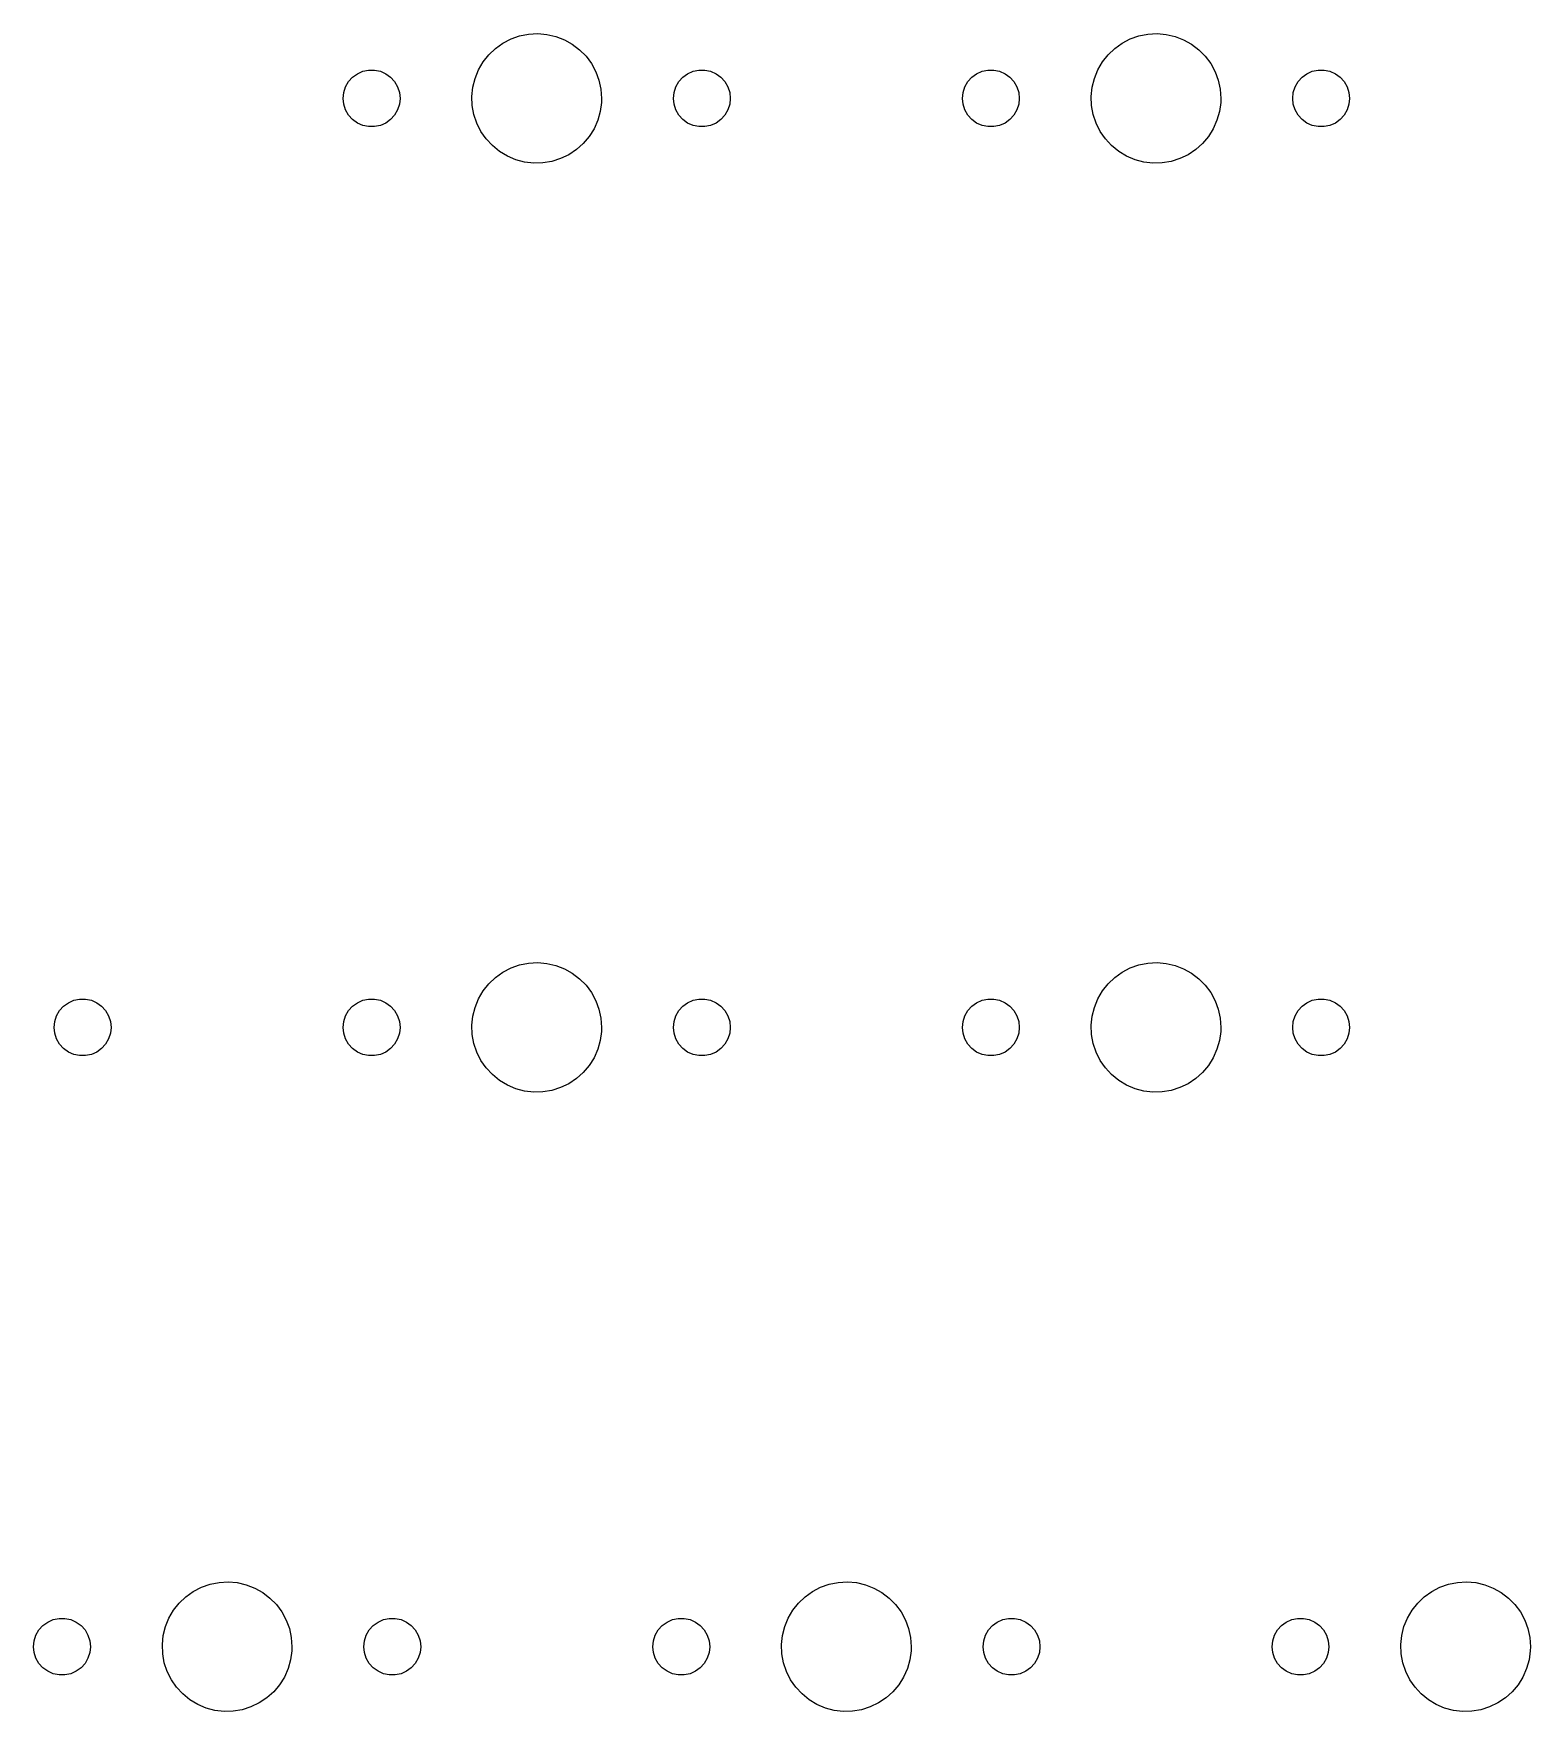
# Model space of a CAD drawing. Extents: x 30 to 427, y -148 to -23.
# Drawn here: x 229.8 to 275.8, y -83 to -31.3 of the extents above; entities that cross this region are included whole.
import ezdxf

# ---------------------------------------------------------------- set-up
doc = ezdxf.new("R2010")
doc.units = 0
doc.layers.add('BLACK', color=7, linetype='CONTINUOUS')

msp = doc.modelspace()

# ---------------------------------------------------------------- linework, layer by layer
at = {"layer": 'BLACK', "linetype": 'CONTINUOUS'}
for p, q in [((244.477, -31.5076), (244.743, -31.4143)), ((244.743, -31.4143), (245.019, -31.3593)), ((245.019, -31.3593), (245.3, -31.3438)), ((245.3, -31.3438), (245.581, -31.3681)), ((245.581, -31.3681), (245.855, -31.4317)), ((245.855, -31.4317), (246.118, -31.5334)), ((263.527, -31.5076), (263.793, -31.4143)), ((263.793, -31.4143), (264.069, -31.3593)), ((264.069, -31.3593), (264.35, -31.3438)), ((264.35, -31.3438), (264.631, -31.3681)), ((264.631, -31.3681), (264.905, -31.4317)), ((264.905, -31.4317), (265.168, -31.5334)), ((243.62, -32.2168), (243.794, -31.9956)), ((243.794, -31.9956), (243.998, -31.8012)), ((243.998, -31.8012), (244.227, -31.6374)), ((244.227, -31.6374), (244.477, -31.5076)), ((246.118, -31.5334), (246.363, -31.671)), ((246.363, -31.671), (246.587, -31.8419)), ((246.587, -31.8419), (246.785, -32.0426)), ((262.67, -32.2168), (262.844, -31.9956)), ((262.844, -31.9956), (263.048, -31.8012)), ((263.048, -31.8012), (263.277, -31.6374)), ((263.277, -31.6374), (263.527, -31.5076)), ((265.168, -31.5334), (265.413, -31.671)), ((265.413, -31.671), (265.637, -31.8419)), ((265.637, -31.8419), (265.835, -32.0426)), ((239.751, -32.5797), (239.918, -32.5053)), ((239.918, -32.5053), (240.097, -32.4673)), ((240.097, -32.4673), (240.28, -32.4673)), ((240.28, -32.4673), (240.459, -32.5053)), ((240.459, -32.5053), (240.626, -32.5797)), ((243.372, -32.7214), (243.478, -32.4603)), ((243.478, -32.4603), (243.62, -32.2168)), ((246.785, -32.0426), (246.952, -32.2691)), ((246.952, -32.2691), (247.086, -32.517)), ((249.911, -32.5797), (250.078, -32.5053)), ((250.078, -32.5053), (250.257, -32.4673)), ((250.257, -32.4673), (250.44, -32.4673)), ((250.44, -32.4673), (250.619, -32.5053)), ((250.619, -32.5053), (250.786, -32.5797)), ((258.801, -32.5797), (258.968, -32.5053)), ((258.968, -32.5053), (259.147, -32.4673)), ((259.147, -32.4673), (259.33, -32.4673)), ((259.33, -32.4673), (259.509, -32.5053)), ((259.509, -32.5053), (259.676, -32.5797)), ((262.422, -32.7214), (262.528, -32.4603)), ((262.528, -32.4603), (262.67, -32.2168)), ((265.835, -32.0426), (266.002, -32.2691)), ((266.002, -32.2691), (266.136, -32.517)), ((268.961, -32.5797), (269.128, -32.5053)), ((269.128, -32.5053), (269.307, -32.4673)), ((269.307, -32.4673), (269.49, -32.4673)), ((269.49, -32.4673), (269.669, -32.5053)), ((269.669, -32.5053), (269.836, -32.5797)), ((239.333, -33.1556), (239.389, -32.9816)), ((239.389, -32.9816), (239.481, -32.8232)), ((239.481, -32.8232), (239.603, -32.6872)), ((239.603, -32.6872), (239.751, -32.5797)), ((240.626, -32.5797), (240.774, -32.6872)), ((240.774, -32.6872), (240.897, -32.8232)), ((240.897, -32.8232), (240.988, -32.9816)), ((240.988, -32.9816), (241.045, -33.1556)), ((243.276, -33.2749), (243.305, -32.9947)), ((243.305, -32.9947), (243.372, -32.7214)), ((247.086, -32.517), (247.183, -32.7812)), ((247.183, -32.7812), (247.243, -33.0566)), ((249.493, -33.1556), (249.549, -32.9816)), ((249.549, -32.9816), (249.641, -32.8232)), ((249.641, -32.8232), (249.763, -32.6872)), ((249.763, -32.6872), (249.911, -32.5797)), ((250.786, -32.5797), (250.934, -32.6872)), ((250.934, -32.6872), (251.057, -32.8232)), ((251.057, -32.8232), (251.148, -32.9816)), ((251.148, -32.9816), (251.205, -33.1556)), ((258.383, -33.1556), (258.439, -32.9816)), ((258.439, -32.9816), (258.531, -32.8232)), ((258.531, -32.8232), (258.653, -32.6872)), ((258.653, -32.6872), (258.801, -32.5797)), ((259.676, -32.5797), (259.824, -32.6872)), ((259.824, -32.6872), (259.947, -32.8232)), ((259.947, -32.8232), (260.038, -32.9816)), ((260.038, -32.9816), (260.095, -33.1556)), ((262.326, -33.2749), (262.355, -32.9947)), ((262.355, -32.9947), (262.422, -32.7214)), ((266.136, -32.517), (266.233, -32.7812)), ((266.233, -32.7812), (266.293, -33.0566)), ((268.543, -33.1556), (268.599, -32.9816)), ((268.599, -32.9816), (268.691, -32.8232)), ((268.691, -32.8232), (268.813, -32.6872)), ((268.813, -32.6872), (268.961, -32.5797)), ((269.836, -32.5797), (269.984, -32.6872)), ((269.984, -32.6872), (270.107, -32.8232)), ((270.107, -32.8232), (270.198, -32.9816)), ((270.198, -32.9816), (270.255, -33.1556)), ((239.314, -33.3375), (239.333, -33.1556)), ((239.333, -33.5194), (239.314, -33.3375)), ((239.389, -33.6934), (239.333, -33.5194)), ((241.045, -33.5194), (240.988, -33.6934)), ((241.045, -33.1556), (241.064, -33.3375)), ((241.064, -33.3375), (241.045, -33.5194)), ((243.287, -33.5563), (243.276, -33.2749)), ((247.259, -33.4627), (247.221, -33.7418)), ((247.243, -33.0566), (247.263, -33.3375)), ((247.263, -33.3375), (247.259, -33.4627)), ((249.474, -33.3375), (249.493, -33.1556)), ((249.493, -33.5194), (249.474, -33.3375)), ((249.549, -33.6934), (249.493, -33.5194)), ((251.205, -33.5194), (251.148, -33.6934)), ((251.205, -33.1556), (251.224, -33.3375)), ((251.224, -33.3375), (251.205, -33.5194)), ((258.364, -33.3375), (258.383, -33.1556)), ((258.383, -33.5194), (258.364, -33.3375)), ((258.439, -33.6934), (258.383, -33.5194)), ((260.095, -33.5194), (260.038, -33.6934)), ((260.095, -33.1556), (260.114, -33.3375)), ((260.114, -33.3375), (260.095, -33.5194)), ((262.337, -33.5563), (262.326, -33.2749)), ((266.309, -33.4627), (266.271, -33.7418)), ((266.293, -33.0566), (266.313, -33.3375)), ((266.313, -33.3375), (266.309, -33.4627)), ((268.524, -33.3375), (268.543, -33.1556)), ((268.543, -33.5194), (268.524, -33.3375)), ((268.599, -33.6934), (268.543, -33.5194)), ((270.255, -33.5194), (270.198, -33.6934)), ((270.255, -33.1556), (270.274, -33.3375)), ((270.274, -33.3375), (270.255, -33.5194)), ((239.481, -33.8518), (239.389, -33.6934)), ((239.603, -33.9878), (239.481, -33.8518)), ((239.751, -34.0953), (239.603, -33.9878)), ((240.774, -33.9878), (240.626, -34.0953)), ((240.897, -33.8518), (240.774, -33.9878)), ((240.988, -33.6934), (240.897, -33.8518)), ((243.337, -33.8334), (243.287, -33.5563)), ((243.427, -34.1005), (243.337, -33.8334)), ((247.145, -34.0129), (247.031, -34.2705)), ((247.221, -33.7418), (247.145, -34.0129)), ((249.641, -33.8518), (249.549, -33.6934)), ((249.763, -33.9878), (249.641, -33.8518)), ((249.911, -34.0953), (249.763, -33.9878)), ((250.934, -33.9878), (250.786, -34.0953)), ((251.057, -33.8518), (250.934, -33.9878)), ((251.148, -33.6934), (251.057, -33.8518)), ((258.531, -33.8518), (258.439, -33.6934)), ((258.653, -33.9878), (258.531, -33.8518)), ((258.801, -34.0953), (258.653, -33.9878)), ((259.824, -33.9878), (259.676, -34.0953)), ((259.947, -33.8518), (259.824, -33.9878)), ((260.038, -33.6934), (259.947, -33.8518)), ((262.387, -33.8334), (262.337, -33.5563)), ((262.477, -34.1005), (262.387, -33.8334)), ((266.195, -34.0129), (266.081, -34.2705)), ((266.271, -33.7418), (266.195, -34.0129)), ((268.691, -33.8518), (268.599, -33.6934)), ((268.813, -33.9878), (268.691, -33.8518)), ((268.961, -34.0953), (268.813, -33.9878)), ((269.984, -33.9878), (269.836, -34.0953)), ((270.107, -33.8518), (269.984, -33.9878)), ((270.198, -33.6934), (270.107, -33.8518)), ((239.918, -34.1697), (239.751, -34.0953)), ((240.097, -34.2077), (239.918, -34.1697)), ((240.28, -34.2077), (240.097, -34.2077)), ((240.459, -34.1697), (240.28, -34.2077)), ((240.626, -34.0953), (240.459, -34.1697)), ((243.553, -34.3525), (243.427, -34.1005)), ((243.713, -34.5842), (243.553, -34.3525)), ((246.882, -34.5095), (246.701, -34.7251)), ((247.031, -34.2705), (246.882, -34.5095)), ((250.078, -34.1697), (249.911, -34.0953)), ((250.257, -34.2077), (250.078, -34.1697)), ((250.44, -34.2077), (250.257, -34.2077)), ((250.619, -34.1697), (250.44, -34.2077)), ((250.786, -34.0953), (250.619, -34.1697)), ((258.968, -34.1697), (258.801, -34.0953)), ((259.147, -34.2077), (258.968, -34.1697)), ((259.33, -34.2077), (259.147, -34.2077)), ((259.509, -34.1697), (259.33, -34.2077)), ((259.676, -34.0953), (259.509, -34.1697)), ((262.603, -34.3525), (262.477, -34.1005)), ((262.763, -34.5842), (262.603, -34.3525)), ((265.932, -34.5095), (265.751, -34.7251)), ((266.081, -34.2705), (265.932, -34.5095)), ((269.128, -34.1697), (268.961, -34.0953)), ((269.307, -34.2077), (269.128, -34.1697)), ((269.49, -34.2077), (269.307, -34.2077)), ((269.669, -34.1697), (269.49, -34.2077)), ((269.836, -34.0953), (269.669, -34.1697)), ((243.904, -34.791), (243.713, -34.5842)), ((244.122, -34.9688), (243.904, -34.791)), ((244.364, -35.1141), (244.122, -34.9688)), ((246.257, -35.0695), (246.003, -35.1914)), ((246.491, -34.913), (246.257, -35.0695)), ((246.701, -34.7251), (246.491, -34.913)), ((262.954, -34.791), (262.763, -34.5842)), ((263.172, -34.9688), (262.954, -34.791)), ((263.414, -35.1141), (263.172, -34.9688)), ((265.307, -35.0695), (265.053, -35.1914)), ((265.541, -34.913), (265.307, -35.0695)), ((265.751, -34.7251), (265.541, -34.913)), ((244.623, -35.2239), (244.364, -35.1141)), ((244.895, -35.2961), (244.623, -35.2239)), ((245.175, -35.3292), (244.895, -35.2961)), ((245.456, -35.3226), (245.175, -35.3292)), ((245.734, -35.2763), (245.456, -35.3226)), ((246.003, -35.1914), (245.734, -35.2763)), ((263.673, -35.2239), (263.414, -35.1141)), ((263.945, -35.2961), (263.673, -35.2239)), ((264.225, -35.3292), (263.945, -35.2961)), ((264.506, -35.3226), (264.225, -35.3292)), ((264.784, -35.2763), (264.506, -35.3226)), ((265.053, -35.1914), (264.784, -35.2763)), ((243.794, -60.5706), (243.998, -60.3762)), ((243.998, -60.3762), (244.227, -60.2124)), ((244.227, -60.2124), (244.477, -60.0826)), ((244.477, -60.0826), (244.743, -59.9893)), ((244.743, -59.9893), (245.019, -59.9343)), ((245.019, -59.9343), (245.3, -59.9188)), ((245.3, -59.9188), (245.581, -59.9431)), ((245.581, -59.9431), (245.855, -60.0067)), ((245.855, -60.0067), (246.118, -60.1084)), ((246.118, -60.1084), (246.363, -60.246)), ((246.363, -60.246), (246.587, -60.4169)), ((262.844, -60.5706), (263.048, -60.3762)), ((263.048, -60.3762), (263.277, -60.2124)), ((263.277, -60.2124), (263.527, -60.0826)), ((263.527, -60.0826), (263.793, -59.9893)), ((263.793, -59.9893), (264.069, -59.9343)), ((264.069, -59.9343), (264.35, -59.9188)), ((264.35, -59.9188), (264.631, -59.9431)), ((264.631, -59.9431), (264.905, -60.0067)), ((264.905, -60.0067), (265.168, -60.1084)), ((265.168, -60.1084), (265.413, -60.246)), ((265.413, -60.246), (265.637, -60.4169)), ((243.478, -61.0353), (243.62, -60.7918)), ((243.62, -60.7918), (243.794, -60.5706)), ((246.587, -60.4169), (246.785, -60.6176)), ((246.785, -60.6176), (246.952, -60.8441)), ((246.952, -60.8441), (247.086, -61.092)), ((262.528, -61.0353), (262.67, -60.7918)), ((262.67, -60.7918), (262.844, -60.5706)), ((265.637, -60.4169), (265.835, -60.6176)), ((265.835, -60.6176), (266.002, -60.8441)), ((266.002, -60.8441), (266.136, -61.092)), ((230.499, -61.5566), (230.591, -61.3982)), ((230.591, -61.3982), (230.713, -61.2622)), ((230.713, -61.2622), (230.861, -61.1547)), ((230.861, -61.1547), (231.028, -61.0803)), ((231.028, -61.0803), (231.207, -61.0423)), ((231.207, -61.0423), (231.39, -61.0423)), ((231.39, -61.0423), (231.569, -61.0803)), ((231.569, -61.0803), (231.736, -61.1547)), ((231.736, -61.1547), (231.884, -61.2622)), ((231.884, -61.2622), (232.007, -61.3982)), ((232.007, -61.3982), (232.098, -61.5566)), ((239.389, -61.5566), (239.481, -61.3982)), ((239.481, -61.3982), (239.603, -61.2622)), ((239.603, -61.2622), (239.751, -61.1547)), ((239.751, -61.1547), (239.918, -61.0803)), ((239.918, -61.0803), (240.097, -61.0423)), ((240.097, -61.0423), (240.28, -61.0423)), ((240.28, -61.0423), (240.459, -61.0803)), ((240.459, -61.0803), (240.626, -61.1547)), ((240.626, -61.1547), (240.774, -61.2622)), ((240.774, -61.2622), (240.897, -61.3982)), ((240.897, -61.3982), (240.988, -61.5566)), ((243.305, -61.5697), (243.372, -61.2964)), ((243.372, -61.2964), (243.478, -61.0353)), ((247.086, -61.092), (247.183, -61.3562)), ((247.183, -61.3562), (247.243, -61.6316)), ((249.549, -61.5566), (249.641, -61.3982)), ((249.641, -61.3982), (249.763, -61.2622)), ((249.763, -61.2622), (249.911, -61.1547)), ((249.911, -61.1547), (250.078, -61.0803)), ((250.078, -61.0803), (250.257, -61.0423)), ((250.257, -61.0423), (250.44, -61.0423)), ((250.44, -61.0423), (250.619, -61.0803)), ((250.619, -61.0803), (250.786, -61.1547)), ((250.786, -61.1547), (250.934, -61.2622)), ((250.934, -61.2622), (251.057, -61.3982)), ((251.057, -61.3982), (251.148, -61.5566)), ((258.439, -61.5566), (258.531, -61.3982)), ((258.531, -61.3982), (258.653, -61.2622)), ((258.653, -61.2622), (258.801, -61.1547)), ((258.801, -61.1547), (258.968, -61.0803)), ((258.968, -61.0803), (259.147, -61.0423)), ((259.147, -61.0423), (259.33, -61.0423)), ((259.33, -61.0423), (259.509, -61.0803)), ((259.509, -61.0803), (259.676, -61.1547)), ((259.676, -61.1547), (259.824, -61.2622)), ((259.824, -61.2622), (259.947, -61.3982)), ((259.947, -61.3982), (260.038, -61.5566)), ((262.355, -61.5697), (262.422, -61.2964)), ((262.422, -61.2964), (262.528, -61.0353)), ((266.136, -61.092), (266.233, -61.3562)), ((266.233, -61.3562), (266.293, -61.6316)), ((268.599, -61.5566), (268.691, -61.3982)), ((268.691, -61.3982), (268.813, -61.2622)), ((268.813, -61.2622), (268.961, -61.1547)), ((268.961, -61.1547), (269.128, -61.0803)), ((269.128, -61.0803), (269.307, -61.0423)), ((269.307, -61.0423), (269.49, -61.0423)), ((269.49, -61.0423), (269.669, -61.0803)), ((269.669, -61.0803), (269.836, -61.1547)), ((269.836, -61.1547), (269.984, -61.2622)), ((269.984, -61.2622), (270.107, -61.3982)), ((270.107, -61.3982), (270.198, -61.5566)), ((230.424, -61.9125), (230.443, -61.7306)), ((230.443, -62.0944), (230.424, -61.9125)), ((230.443, -61.7306), (230.499, -61.5566)), ((232.098, -61.5566), (232.155, -61.7306)), ((232.155, -61.7306), (232.174, -61.9125)), ((232.174, -61.9125), (232.155, -62.0944)), ((239.314, -61.9125), (239.333, -61.7306)), ((239.333, -62.0944), (239.314, -61.9125)), ((239.333, -61.7306), (239.389, -61.5566)), ((240.988, -61.5566), (241.045, -61.7306)), ((241.045, -61.7306), (241.064, -61.9125)), ((241.064, -61.9125), (241.045, -62.0944)), ((243.276, -61.8499), (243.305, -61.5697)), ((243.287, -62.1313), (243.276, -61.8499)), ((247.243, -61.6316), (247.263, -61.9125)), ((247.263, -61.9125), (247.259, -62.0377)), ((249.474, -61.9125), (249.493, -61.7306)), ((249.493, -62.0944), (249.474, -61.9125)), ((249.493, -61.7306), (249.549, -61.5566)), ((251.148, -61.5566), (251.205, -61.7306)), ((251.205, -61.7306), (251.224, -61.9125)), ((251.224, -61.9125), (251.205, -62.0944)), ((258.364, -61.9125), (258.383, -61.7306)), ((258.383, -62.0944), (258.364, -61.9125)), ((258.383, -61.7306), (258.439, -61.5566)), ((260.038, -61.5566), (260.095, -61.7306)), ((260.095, -61.7306), (260.114, -61.9125)), ((260.114, -61.9125), (260.095, -62.0944)), ((262.326, -61.8499), (262.355, -61.5697)), ((262.337, -62.1313), (262.326, -61.8499)), ((266.293, -61.6316), (266.313, -61.9125)), ((266.313, -61.9125), (266.309, -62.0377)), ((268.524, -61.9125), (268.543, -61.7306)), ((268.543, -62.0944), (268.524, -61.9125)), ((268.543, -61.7306), (268.599, -61.5566)), ((270.198, -61.5566), (270.255, -61.7306)), ((270.255, -61.7306), (270.274, -61.9125)), ((270.274, -61.9125), (270.255, -62.0944)), ((230.499, -62.2684), (230.443, -62.0944)), ((230.591, -62.4268), (230.499, -62.2684)), ((230.713, -62.5628), (230.591, -62.4268)), ((232.007, -62.4268), (231.884, -62.5628)), ((232.098, -62.2684), (232.007, -62.4268)), ((232.155, -62.0944), (232.098, -62.2684)), ((239.389, -62.2684), (239.333, -62.0944)), ((239.481, -62.4268), (239.389, -62.2684)), ((239.603, -62.5628), (239.481, -62.4268)), ((240.897, -62.4268), (240.774, -62.5628)), ((240.988, -62.2684), (240.897, -62.4268)), ((241.045, -62.0944), (240.988, -62.2684)), ((243.337, -62.4084), (243.287, -62.1313)), ((243.427, -62.6755), (243.337, -62.4084)), ((247.221, -62.3168), (247.145, -62.5879)), ((247.259, -62.0377), (247.221, -62.3168)), ((249.549, -62.2684), (249.493, -62.0944)), ((249.641, -62.4268), (249.549, -62.2684)), ((249.763, -62.5628), (249.641, -62.4268)), ((251.057, -62.4268), (250.934, -62.5628)), ((251.148, -62.2684), (251.057, -62.4268)), ((251.205, -62.0944), (251.148, -62.2684)), ((258.439, -62.2684), (258.383, -62.0944)), ((258.531, -62.4268), (258.439, -62.2684)), ((258.653, -62.5628), (258.531, -62.4268)), ((259.947, -62.4268), (259.824, -62.5628)), ((260.038, -62.2684), (259.947, -62.4268)), ((260.095, -62.0944), (260.038, -62.2684)), ((262.387, -62.4084), (262.337, -62.1313)), ((262.477, -62.6755), (262.387, -62.4084)), ((266.271, -62.3168), (266.195, -62.5879)), ((266.309, -62.0377), (266.271, -62.3168)), ((268.599, -62.2684), (268.543, -62.0944)), ((268.691, -62.4268), (268.599, -62.2684)), ((268.813, -62.5628), (268.691, -62.4268)), ((270.107, -62.4268), (269.984, -62.5628)), ((270.198, -62.2684), (270.107, -62.4268)), ((270.255, -62.0944), (270.198, -62.2684)), ((230.861, -62.6703), (230.713, -62.5628)), ((231.028, -62.7447), (230.861, -62.6703)), ((231.207, -62.7827), (231.028, -62.7447)), ((231.39, -62.7827), (231.207, -62.7827)), ((231.569, -62.7447), (231.39, -62.7827)), ((231.736, -62.6703), (231.569, -62.7447)), ((231.884, -62.5628), (231.736, -62.6703)), ((239.751, -62.6703), (239.603, -62.5628)), ((239.918, -62.7447), (239.751, -62.6703)), ((240.097, -62.7827), (239.918, -62.7447)), ((240.28, -62.7827), (240.097, -62.7827)), ((240.459, -62.7447), (240.28, -62.7827)), ((240.626, -62.6703), (240.459, -62.7447)), ((240.774, -62.5628), (240.626, -62.6703)), ((243.553, -62.9275), (243.427, -62.6755)), ((243.713, -63.1592), (243.553, -62.9275)), ((247.031, -62.8455), (246.882, -63.0845)), ((247.145, -62.5879), (247.031, -62.8455)), ((249.911, -62.6703), (249.763, -62.5628)), ((250.078, -62.7447), (249.911, -62.6703)), ((250.257, -62.7827), (250.078, -62.7447)), ((250.44, -62.7827), (250.257, -62.7827)), ((250.619, -62.7447), (250.44, -62.7827)), ((250.786, -62.6703), (250.619, -62.7447)), ((250.934, -62.5628), (250.786, -62.6703)), ((258.801, -62.6703), (258.653, -62.5628)), ((258.968, -62.7447), (258.801, -62.6703)), ((259.147, -62.7827), (258.968, -62.7447)), ((259.33, -62.7827), (259.147, -62.7827)), ((259.509, -62.7447), (259.33, -62.7827)), ((259.676, -62.6703), (259.509, -62.7447)), ((259.824, -62.5628), (259.676, -62.6703)), ((262.603, -62.9275), (262.477, -62.6755)), ((262.763, -63.1592), (262.603, -62.9275)), ((266.081, -62.8455), (265.932, -63.0845)), ((266.195, -62.5879), (266.081, -62.8455)), ((268.961, -62.6703), (268.813, -62.5628)), ((269.128, -62.7447), (268.961, -62.6703)), ((269.307, -62.7827), (269.128, -62.7447)), ((269.49, -62.7827), (269.307, -62.7827)), ((269.669, -62.7447), (269.49, -62.7827)), ((269.836, -62.6703), (269.669, -62.7447)), ((269.984, -62.5628), (269.836, -62.6703)), ((243.904, -63.366), (243.713, -63.1592)), ((244.122, -63.5438), (243.904, -63.366)), ((246.701, -63.3001), (246.491, -63.488)), ((246.882, -63.0845), (246.701, -63.3001)), ((262.954, -63.366), (262.763, -63.1592)), ((263.172, -63.5438), (262.954, -63.366)), ((265.751, -63.3001), (265.541, -63.488)), ((265.932, -63.0845), (265.751, -63.3001)), ((244.364, -63.6891), (244.122, -63.5438)), ((244.623, -63.7989), (244.364, -63.6891)), ((244.895, -63.8711), (244.623, -63.7989)), ((245.175, -63.9042), (244.895, -63.8711)), ((245.456, -63.8976), (245.175, -63.9042)), ((245.734, -63.8513), (245.456, -63.8976)), ((246.003, -63.7664), (245.734, -63.8513)), ((246.257, -63.6445), (246.003, -63.7664)), ((246.491, -63.488), (246.257, -63.6445)), ((263.414, -63.6891), (263.172, -63.5438)), ((263.673, -63.7989), (263.414, -63.6891)), ((263.945, -63.8711), (263.673, -63.7989)), ((264.225, -63.9042), (263.945, -63.8711)), ((264.506, -63.8976), (264.225, -63.9042)), ((264.784, -63.8513), (264.506, -63.8976)), ((265.053, -63.7664), (264.784, -63.8513)), ((265.307, -63.6445), (265.053, -63.7664)), ((265.541, -63.488), (265.307, -63.6445)), ((234.269, -79.6206), (234.473, -79.4262)), ((234.473, -79.4262), (234.702, -79.2624)), ((234.702, -79.2624), (234.952, -79.1326)), ((234.952, -79.1326), (235.218, -79.0393)), ((235.218, -79.0393), (235.494, -78.9843)), ((235.494, -78.9843), (235.775, -78.9688)), ((235.775, -78.9688), (236.056, -78.9931)), ((236.056, -78.9931), (236.33, -79.0567)), ((236.33, -79.0567), (236.593, -79.1584)), ((236.593, -79.1584), (236.838, -79.296)), ((236.838, -79.296), (237.062, -79.4669)), ((237.062, -79.4669), (237.26, -79.6676)), ((253.319, -79.6206), (253.523, -79.4262)), ((253.523, -79.4262), (253.752, -79.2624)), ((253.752, -79.2624), (254.002, -79.1326)), ((254.002, -79.1326), (254.268, -79.0393)), ((254.268, -79.0393), (254.544, -78.9843)), ((254.544, -78.9843), (254.825, -78.9688)), ((254.825, -78.9688), (255.106, -78.9931)), ((255.106, -78.9931), (255.38, -79.0567)), ((255.38, -79.0567), (255.643, -79.1584)), ((255.643, -79.1584), (255.888, -79.296)), ((255.888, -79.296), (256.112, -79.4669)), ((256.112, -79.4669), (256.31, -79.6676)), ((272.369, -79.6206), (272.573, -79.4262)), ((272.573, -79.4262), (272.802, -79.2624)), ((272.802, -79.2624), (273.052, -79.1326)), ((273.052, -79.1326), (273.318, -79.0393)), ((273.318, -79.0393), (273.594, -78.9843)), ((273.594, -78.9843), (273.875, -78.9688)), ((273.875, -78.9688), (274.156, -78.9931)), ((274.156, -78.9931), (274.43, -79.0567)), ((274.43, -79.0567), (274.693, -79.1584)), ((274.693, -79.1584), (274.938, -79.296)), ((274.938, -79.296), (275.162, -79.4669)), ((275.162, -79.4669), (275.36, -79.6676)), ((233.953, -80.0853), (234.095, -79.8418)), ((234.095, -79.8418), (234.269, -79.6206)), ((237.26, -79.6676), (237.427, -79.8941)), ((237.427, -79.8941), (237.561, -80.142)), ((253.003, -80.0853), (253.145, -79.8418)), ((253.145, -79.8418), (253.319, -79.6206)), ((256.31, -79.6676), (256.477, -79.8941)), ((256.477, -79.8941), (256.611, -80.142)), ((272.053, -80.0853), (272.195, -79.8418)), ((272.195, -79.8418), (272.369, -79.6206)), ((275.36, -79.6676), (275.527, -79.8941)), ((275.527, -79.8941), (275.661, -80.142)), ((229.864, -80.6066), (229.956, -80.4482)), ((229.956, -80.4482), (230.078, -80.3122)), ((230.078, -80.3122), (230.226, -80.2047)), ((230.226, -80.2047), (230.393, -80.1303)), ((230.393, -80.1303), (230.572, -80.0923)), ((230.572, -80.0923), (230.755, -80.0923)), ((230.755, -80.0923), (230.934, -80.1303)), ((230.934, -80.1303), (231.101, -80.2047)), ((231.101, -80.2047), (231.249, -80.3122)), ((231.249, -80.3122), (231.372, -80.4482)), ((231.372, -80.4482), (231.463, -80.6066)), ((233.78, -80.6197), (233.847, -80.3464)), ((233.847, -80.3464), (233.953, -80.0853)), ((237.561, -80.142), (237.658, -80.4062)), ((237.658, -80.4062), (237.718, -80.6816)), ((240.024, -80.6066), (240.116, -80.4482)), ((240.116, -80.4482), (240.238, -80.3122)), ((240.238, -80.3122), (240.386, -80.2047)), ((240.386, -80.2047), (240.553, -80.1303)), ((240.553, -80.1303), (240.732, -80.0923)), ((240.732, -80.0923), (240.915, -80.0923)), ((240.915, -80.0923), (241.094, -80.1303)), ((241.094, -80.1303), (241.261, -80.2047)), ((241.261, -80.2047), (241.409, -80.3122)), ((241.409, -80.3122), (241.532, -80.4482)), ((241.532, -80.4482), (241.623, -80.6066)), ((248.914, -80.6066), (249.006, -80.4482)), ((249.006, -80.4482), (249.128, -80.3122)), ((249.128, -80.3122), (249.276, -80.2047)), ((249.276, -80.2047), (249.443, -80.1303)), ((249.443, -80.1303), (249.622, -80.0923)), ((249.622, -80.0923), (249.805, -80.0923)), ((249.805, -80.0923), (249.984, -80.1303)), ((249.984, -80.1303), (250.151, -80.2047)), ((250.151, -80.2047), (250.299, -80.3122)), ((250.299, -80.3122), (250.422, -80.4482)), ((250.422, -80.4482), (250.513, -80.6066)), ((252.83, -80.6197), (252.897, -80.3464)), ((252.897, -80.3464), (253.003, -80.0853)), ((256.611, -80.142), (256.708, -80.4062)), ((256.708, -80.4062), (256.768, -80.6816)), ((259.074, -80.6066), (259.166, -80.4482)), ((259.166, -80.4482), (259.288, -80.3122)), ((259.288, -80.3122), (259.436, -80.2047)), ((259.436, -80.2047), (259.603, -80.1303)), ((259.603, -80.1303), (259.782, -80.0923)), ((259.782, -80.0923), (259.965, -80.0923)), ((259.965, -80.0923), (260.144, -80.1303)), ((260.144, -80.1303), (260.311, -80.2047)), ((260.311, -80.2047), (260.459, -80.3122)), ((260.459, -80.3122), (260.582, -80.4482)), ((260.582, -80.4482), (260.673, -80.6066)), ((267.964, -80.6066), (268.056, -80.4482)), ((268.056, -80.4482), (268.178, -80.3122)), ((268.178, -80.3122), (268.326, -80.2047)), ((268.326, -80.2047), (268.493, -80.1303)), ((268.493, -80.1303), (268.672, -80.0923)), ((268.672, -80.0923), (268.855, -80.0923)), ((268.855, -80.0923), (269.034, -80.1303)), ((269.034, -80.1303), (269.201, -80.2047)), ((269.201, -80.2047), (269.349, -80.3122)), ((269.349, -80.3122), (269.472, -80.4482)), ((269.472, -80.4482), (269.563, -80.6066)), ((271.88, -80.6197), (271.947, -80.3464)), ((271.947, -80.3464), (272.053, -80.0853)), ((275.661, -80.142), (275.758, -80.4062)), ((275.758, -80.4062), (275.818, -80.6816)), ((229.789, -80.9625), (229.808, -80.7806)), ((229.808, -81.1444), (229.789, -80.9625)), ((229.808, -80.7806), (229.864, -80.6066)), ((231.463, -80.6066), (231.52, -80.7806)), ((231.52, -80.7806), (231.539, -80.9625)), ((231.539, -80.9625), (231.52, -81.1444)), ((233.751, -80.8999), (233.78, -80.6197)), ((233.762, -81.1813), (233.751, -80.8999)), ((237.718, -80.6816), (237.738, -80.9625)), ((237.738, -80.9625), (237.734, -81.0877)), ((239.949, -80.9625), (239.968, -80.7806)), ((239.968, -81.1444), (239.949, -80.9625)), ((239.968, -80.7806), (240.024, -80.6066)), ((241.623, -80.6066), (241.68, -80.7806)), ((241.68, -80.7806), (241.699, -80.9625)), ((241.699, -80.9625), (241.68, -81.1444)), ((248.839, -80.9625), (248.858, -80.7806)), ((248.858, -81.1444), (248.839, -80.9625)), ((248.858, -80.7806), (248.914, -80.6066)), ((250.513, -80.6066), (250.57, -80.7806)), ((250.57, -80.7806), (250.589, -80.9625)), ((250.589, -80.9625), (250.57, -81.1444)), ((252.801, -80.8999), (252.83, -80.6197)), ((252.812, -81.1813), (252.801, -80.8999)), ((256.768, -80.6816), (256.788, -80.9625)), ((256.788, -80.9625), (256.784, -81.0877)), ((258.999, -80.9625), (259.018, -80.7806)), ((259.018, -81.1444), (258.999, -80.9625)), ((259.018, -80.7806), (259.074, -80.6066)), ((260.673, -80.6066), (260.73, -80.7806)), ((260.73, -80.7806), (260.749, -80.9625)), ((260.749, -80.9625), (260.73, -81.1444)), ((267.889, -80.9625), (267.908, -80.7806)), ((267.908, -81.1444), (267.889, -80.9625)), ((267.908, -80.7806), (267.964, -80.6066)), ((269.563, -80.6066), (269.62, -80.7806)), ((269.62, -80.7806), (269.639, -80.9625)), ((269.639, -80.9625), (269.62, -81.1444)), ((271.851, -80.8999), (271.88, -80.6197)), ((271.862, -81.1813), (271.851, -80.8999)), ((275.818, -80.6816), (275.838, -80.9625)), ((275.838, -80.9625), (275.834, -81.0877)), ((229.864, -81.3184), (229.808, -81.1444)), ((229.956, -81.4768), (229.864, -81.3184)), ((230.078, -81.6128), (229.956, -81.4768)), ((231.372, -81.4768), (231.249, -81.6128)), ((231.463, -81.3184), (231.372, -81.4768)), ((231.52, -81.1444), (231.463, -81.3184)), ((233.812, -81.4584), (233.762, -81.1813)), ((233.902, -81.7255), (233.812, -81.4584)), ((237.696, -81.3668), (237.62, -81.6379)), ((237.734, -81.0877), (237.696, -81.3668)), ((240.024, -81.3184), (239.968, -81.1444)), ((240.116, -81.4768), (240.024, -81.3184)), ((240.238, -81.6128), (240.116, -81.4768)), ((241.532, -81.4768), (241.409, -81.6128)), ((241.623, -81.3184), (241.532, -81.4768)), ((241.68, -81.1444), (241.623, -81.3184)), ((248.914, -81.3184), (248.858, -81.1444)), ((249.006, -81.4768), (248.914, -81.3184)), ((249.128, -81.6128), (249.006, -81.4768)), ((250.422, -81.4768), (250.299, -81.6128)), ((250.513, -81.3184), (250.422, -81.4768)), ((250.57, -81.1444), (250.513, -81.3184)), ((252.862, -81.4584), (252.812, -81.1813)), ((252.952, -81.7255), (252.862, -81.4584)), ((256.746, -81.3668), (256.67, -81.6379)), ((256.784, -81.0877), (256.746, -81.3668)), ((259.074, -81.3184), (259.018, -81.1444)), ((259.166, -81.4768), (259.074, -81.3184)), ((259.288, -81.6128), (259.166, -81.4768)), ((260.582, -81.4768), (260.459, -81.6128)), ((260.673, -81.3184), (260.582, -81.4768)), ((260.73, -81.1444), (260.673, -81.3184)), ((267.964, -81.3184), (267.908, -81.1444)), ((268.056, -81.4768), (267.964, -81.3184)), ((268.178, -81.6128), (268.056, -81.4768)), ((269.472, -81.4768), (269.349, -81.6128)), ((269.563, -81.3184), (269.472, -81.4768)), ((269.62, -81.1444), (269.563, -81.3184)), ((271.912, -81.4584), (271.862, -81.1813)), ((272.002, -81.7255), (271.912, -81.4584)), ((275.796, -81.3668), (275.72, -81.6379)), ((275.834, -81.0877), (275.796, -81.3668)), ((230.226, -81.7203), (230.078, -81.6128)), ((230.393, -81.7947), (230.226, -81.7203)), ((230.572, -81.8327), (230.393, -81.7947)), ((230.755, -81.8327), (230.572, -81.8327)), ((230.934, -81.7947), (230.755, -81.8327)), ((231.101, -81.7203), (230.934, -81.7947)), ((231.249, -81.6128), (231.101, -81.7203)), ((234.028, -81.9775), (233.902, -81.7255)), ((234.188, -82.2092), (234.028, -81.9775)), ((237.506, -81.8955), (237.357, -82.1345)), ((237.62, -81.6379), (237.506, -81.8955)), ((240.386, -81.7203), (240.238, -81.6128)), ((240.553, -81.7947), (240.386, -81.7203)), ((240.732, -81.8327), (240.553, -81.7947)), ((240.915, -81.8327), (240.732, -81.8327)), ((241.094, -81.7947), (240.915, -81.8327)), ((241.261, -81.7203), (241.094, -81.7947)), ((241.409, -81.6128), (241.261, -81.7203)), ((249.276, -81.7203), (249.128, -81.6128)), ((249.443, -81.7947), (249.276, -81.7203)), ((249.622, -81.8327), (249.443, -81.7947)), ((249.805, -81.8327), (249.622, -81.8327)), ((249.984, -81.7947), (249.805, -81.8327)), ((250.151, -81.7203), (249.984, -81.7947)), ((250.299, -81.6128), (250.151, -81.7203)), ((253.078, -81.9775), (252.952, -81.7255)), ((253.238, -82.2092), (253.078, -81.9775)), ((256.556, -81.8955), (256.407, -82.1345)), ((256.67, -81.6379), (256.556, -81.8955)), ((259.436, -81.7203), (259.288, -81.6128)), ((259.603, -81.7947), (259.436, -81.7203)), ((259.782, -81.8327), (259.603, -81.7947)), ((259.965, -81.8327), (259.782, -81.8327)), ((260.144, -81.7947), (259.965, -81.8327)), ((260.311, -81.7203), (260.144, -81.7947)), ((260.459, -81.6128), (260.311, -81.7203)), ((268.326, -81.7203), (268.178, -81.6128)), ((268.493, -81.7947), (268.326, -81.7203)), ((268.672, -81.8327), (268.493, -81.7947)), ((268.855, -81.8327), (268.672, -81.8327)), ((269.034, -81.7947), (268.855, -81.8327)), ((269.201, -81.7203), (269.034, -81.7947)), ((269.349, -81.6128), (269.201, -81.7203)), ((272.128, -81.9775), (272.002, -81.7255)), ((272.288, -82.2092), (272.128, -81.9775)), ((275.606, -81.8955), (275.457, -82.1345)), ((275.72, -81.6379), (275.606, -81.8955)), ((234.379, -82.416), (234.188, -82.2092)), ((234.597, -82.5938), (234.379, -82.416)), ((236.966, -82.538), (236.732, -82.6945)), ((237.176, -82.3501), (236.966, -82.538)), ((237.357, -82.1345), (237.176, -82.3501)), ((253.429, -82.416), (253.238, -82.2092)), ((253.647, -82.5938), (253.429, -82.416)), ((256.016, -82.538), (255.782, -82.6945)), ((256.226, -82.3501), (256.016, -82.538)), ((256.407, -82.1345), (256.226, -82.3501)), ((272.479, -82.416), (272.288, -82.2092)), ((272.697, -82.5938), (272.479, -82.416)), ((275.066, -82.538), (274.832, -82.6945)), ((275.276, -82.3501), (275.066, -82.538)), ((275.457, -82.1345), (275.276, -82.3501)), ((234.839, -82.7391), (234.597, -82.5938)), ((235.098, -82.8489), (234.839, -82.7391)), ((235.37, -82.9211), (235.098, -82.8489)), ((235.65, -82.9542), (235.37, -82.9211)), ((235.931, -82.9476), (235.65, -82.9542)), ((236.209, -82.9013), (235.931, -82.9476)), ((236.478, -82.8164), (236.209, -82.9013)), ((236.732, -82.6945), (236.478, -82.8164)), ((253.889, -82.7391), (253.647, -82.5938)), ((254.148, -82.8489), (253.889, -82.7391)), ((254.42, -82.9211), (254.148, -82.8489)), ((254.7, -82.9542), (254.42, -82.9211)), ((254.981, -82.9476), (254.7, -82.9542)), ((255.259, -82.9013), (254.981, -82.9476)), ((255.528, -82.8164), (255.259, -82.9013)), ((255.782, -82.6945), (255.528, -82.8164)), ((272.939, -82.7391), (272.697, -82.5938)), ((273.198, -82.8489), (272.939, -82.7391)), ((273.47, -82.9211), (273.198, -82.8489)), ((273.75, -82.9542), (273.47, -82.9211)), ((274.031, -82.9476), (273.75, -82.9542)), ((274.309, -82.9013), (274.031, -82.9476)), ((274.578, -82.8164), (274.309, -82.9013)), ((274.832, -82.6945), (274.578, -82.8164))]:
    msp.add_line(p, q, dxfattribs=at)

doc.saveas('drawing.dxf')
